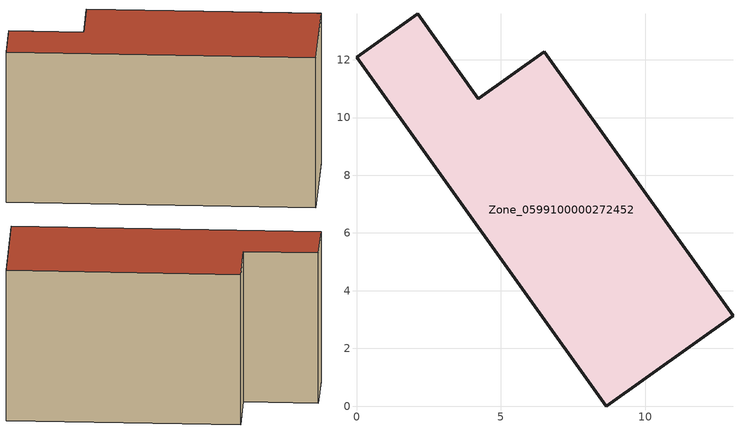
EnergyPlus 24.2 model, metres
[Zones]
Zone_0599100000272452
 floor ground (C_G): 8.66,0 0,12.08 2.12,13.59 4.22,10.66 6.5,12.29 13.05,3.14 z0
 wall outside (C_F): 4.22,10.66 2.12,13.59 0,12.08 8.66,0 13.05,3.14 6.5,12.29 4.22,10.66 z0:7.83
 roof outside (C_R): 13.05,3.14 6.5,12.29 4.22,10.66 2.12,13.59 0,12.08 8.66,0 z7.83
[BUILDING]
Pand.0599100000272452: North Axis=0; Terrain=City; Loads Convergence Tolerance Value=0.04; Temperature Convergence Tolerance Value=0.4; Solar Distribution=FullExterior; Maximum Number of Warmup Days=25; Minimum Number of Warmup Days=1
[Site:Location]
Rotterdam.The.Hague.AP_ZH_NLD Design_Conditions: Latitude=51.96; Longitude=4.45; Time Zone=1; Elevation=-4.5
[SITE:GROUNDTEMPERATURE:BUILDINGSURFACE]
18, 18, 18, 18, 18, 18, 18, 18, 18, 18, 18, 18
[MATERIAL] Thermal Absorptance=0.9; Solar Absorptance=0.7; Visible Absorptance=0.7
Name | Roughness | Thickness | Conductivity | Density | Specific Heat
G.TI.1975-1991 | MediumSmooth | 0.15 | 0.288461 | 540 | 1210
F.TI.1975-1991 | Rough | 0.3 | 0.230769 | 1920 | 840
R.TI.1975-1991 | MediumRough | 0.2 | 0.153846 | 1500 | 1000
[CONSTRUCTION]
C_G: G.TI.1975-1991
C_F: F.TI.1975-1991
C_R: R.TI.1975-1991
[ZONE]
Zone_0599100000272452: Type=1; Multiplier=1; Ceiling Height=Autocalculate; Volume=Autocalculate; Floor Area=autocalculate; Part of Total Floor Area=Yes
[ZONEINFILTRATION:DESIGNFLOWRATE]
Infil_Zone_0599100000272452: Zone or ZoneList or Space or SpaceList=Zone_0599100000272452; Schedule=AlwaysOn; Design Flow Rate Calculation Method=Flow/Area; Flow Rate per Floor Area=0.003; Constant Term Coefficient=1; Temperature Term Coefficient=0; Velocity Term Coefficient=0; Velocity Squared Term Coefficient=0
[HVACTEMPLATE:ZONE:IDEALLOADSAIRSYSTEM]
Zone_0599100000272452: Maximum Heating Supply Air Temperature=50; Minimum Cooling Supply Air Temperature=13; Maximum Heating Supply Air Humidity Ratio=0.0156; Minimum Cooling Supply Air Humidity Ratio=0.0077; Heating Limit=NoLimit; Cooling Limit=NoLimit; Dehumidification Control Type=ConstantSensibleHeatRatio; Cooling Sensible Heat Ratio=0.7; Dehumidification Setpoint=60; Humidification Control Type=None; Humidification Setpoint=30; Outdoor Air Method=None; Outdoor Air Flow Rate per Person=0.00944; Outdoor Air Flow Rate per Zone Floor Area=0; Outdoor Air Flow Rate per Zone=0; Demand Controlled Ventilation Type=None; Outdoor Air Economizer Type=NoEconomizer; Heat Recovery Type=None; Sensible Heat Recovery Effectiveness=0.7; Latent Heat Recovery Effectiveness=0.65
[ZONECONTROL:THERMOSTAT]
ThermostatControl_Zone_0599100000272452: Zone or ZoneList=Zone_0599100000272452; Control Type Schedule=DualSetpointControlType; Control 1=Thermostat_Zone_0599100000272452; Temperature Difference Between Cutout And Setpoint=0
[THERMOSTATSETPOINT:DUALSETPOINT]
Thermostat_Zone_0599100000272452: Heating Setpoint Temperature Schedule=HeatingSetpoint_Zone_0599100000272452; Cooling Setpoint Temperature Schedule=CoolingSetpoint_Zone_0599100000272452
[SCHEDULE:COMPACT]
HeatingSetpoint_Zone_0599100000272452: Through: 12/31, For: AllDays, Until: 24:00, 21
CoolingSetpoint_Zone_0599100000272452: Through: 12/31, For: AllDays, Until: 24:00, 24
DualSetpointControlType: Through: 12/31, For: AllDays, Until: 24:00, 4
AlwaysOn: Through: 12/31, For: AllDays, Until: 24:00, 1
